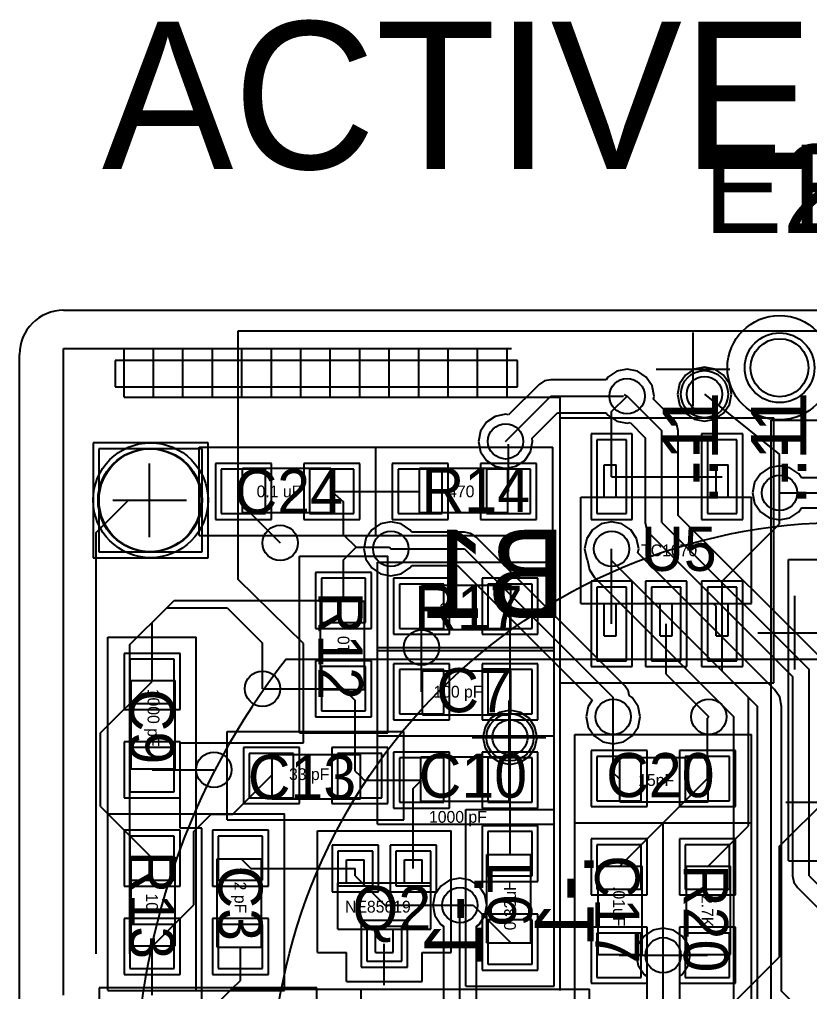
# Model space of a CAD drawing. Extents: x 8.93 to 13.33, y 4.89 to 11.88.
# Drawn here: x 9.251 to 9.787, y 7.611 to 8.271 of the extents above; entities that cross this region are included whole.
import ezdxf

# ---------------------------------------------------------------- set-up
doc = ezdxf.new("R2010")
doc.units = 0
doc.header["$MEASUREMENT"] = 0
for name, color, linetype in [('BOTTOMLAYER', 5, 'CONTINUOUS'), ('BOTTOMOVERLAY', 54, 'CONTINUOUS'), ('BOTTOMPASTE', 16, 'CONTINUOUS'), ('BOTTOMSOLDER', 6, 'CONTINUOUS'), ('MECHANICAL1', 6, 'CONTINUOUS'), ('MECHANICAL6', 56, 'CONTINUOUS'), ('MECHANICAL8', 56, 'CONTINUOUS'), ('MECHANICAL9', 56, 'CONTINUOUS'), ('MULTILAYER', 9, 'CONTINUOUS'), ('TOPLAYER', 1, 'CONTINUOUS'), ('TOPOVERLAY', 2, 'CONTINUOUS'), ('TOPPASTE', 8, 'CONTINUOUS'), ('TOPSOLDER', 216, 'CONTINUOUS')]:
    doc.layers.add(name, color=color, linetype=linetype)

msp = doc.modelspace()

# ---------------------------------------------------------------- linework, layer by layer
at = {"layer": 'BOTTOMLAYER'}
for p, q in [((9.399469, 7.891207), (9.399469, 8.06)), ((9.399469, 8.06), (9.809611, 8.06)), ((9.663491, 8.034), (9.656468, 8.032603)), ((9.670515, 8.032603), (9.663491, 8.034)), ((9.709, 8.034), (9.703046, 8.030022)), ((9.716023, 8.035397), (9.709, 8.034)), ((9.723046, 8.034), (9.716023, 8.035397)), ((9.729, 8.030022), (9.723046, 8.034)), ((9.650514, 8.028625), (9.649337, 8.026863)), ((9.656468, 8.032603), (9.650514, 8.028625)), ((9.676469, 8.028625), (9.670515, 8.032603)), ((9.680447, 8.022671), (9.676469, 8.028625)), ((9.703046, 8.030022), (9.699068, 8.024068)), ((9.732979, 8.024068), (9.729, 8.030022)), ((9.603717, 8.023578), (9.583078, 8.002939)), ((9.607355, 8.026009), (9.603717, 8.023578)), ((9.603717, 8.023578), (9.603717, 8.023578)), ((9.611647, 8.026863), (9.607355, 8.026009)), ((9.611648, 8.026863), (9.611647, 8.026863)), ((9.649337, 8.026863), (9.611648, 8.026863)), ((9.681844, 8.015647), (9.680447, 8.022671)), ((9.699068, 8.024068), (9.697671, 8.017044)), ((9.734376, 8.017044), (9.732979, 8.024068)), ((9.581, 7.985), (9.611647, 8.015647)), ((9.611647, 8.015647), (9.661, 8.015647)), ((9.661575, 8.016697), (9.663491, 8.015647)), ((9.663491, 8.015647), (9.687, 7.992139)), ((9.681431, 8.013569), (9.681844, 8.015647)), ((9.697671, 8.017044), (9.699068, 8.010021)), ((9.732979, 8.010021), (9.734376, 8.017044)), ((9.69493, 8.00007), (9.681431, 8.013569)), ((9.699068, 8.010021), (9.703046, 8.004067)), ((9.729, 8.004067), (9.732979, 8.010021)), ((9.573977, 8.001956), (9.568023, 7.997977)), ((9.581, 8.003353), (9.573977, 8.001956)), ((9.583078, 8.002939), (9.581, 8.003353)), ((9.598939, 7.987078), (9.616293, 8.004432)), ((9.616293, 8.004432), (9.649337, 8.004432)), ((9.649337, 8.004432), (9.650514, 8.00267)), ((9.650514, 8.00267), (9.656468, 7.998692)), ((9.703046, 8.004067), (9.709, 8.000089)), ((9.723046, 8.000089), (9.729, 8.004067)), ((9.568023, 7.997977), (9.564044, 7.992023)), ((9.656468, 7.998692), (9.663491, 7.997295)), ((9.663491, 7.997295), (9.66557, 7.997708)), ((9.66557, 7.997708), (9.675785, 7.987493)), ((9.694931, 8.000069), (9.69493, 8.00007)), ((9.697362, 7.996431), (9.694931, 8.000069)), ((9.698216, 7.992139), (9.697362, 7.996431)), ((9.709, 8.000089), (9.716023, 7.998692)), ((9.716023, 7.998692), (9.723046, 8.000089)), ((9.564044, 7.992023), (9.562647, 7.985)), ((9.675785, 7.987493), (9.675785, 7.930001)), ((9.687, 7.93), (9.687, 7.992139)), ((9.698215, 7.992138), (9.698216, 7.992139)), ((9.698215, 7.934646), (9.698215, 7.992138)), ((9.562647, 7.985), (9.564044, 7.977977)), ((9.597956, 7.977977), (9.599353, 7.985)), ((9.599353, 7.985), (9.598939, 7.987078)), ((9.305, 7.98), (9.305, 7.91)), ((9.375, 7.98), (9.305, 7.98)), ((9.375, 7.91), (9.375, 7.98)), ((9.564044, 7.977977), (9.568023, 7.972023)), ((9.593977, 7.972023), (9.597956, 7.977977)), ((9.568023, 7.972023), (9.573977, 7.968044)), ((9.573977, 7.968044), (9.581, 7.966647)), ((9.581, 7.966647), (9.588023, 7.968044)), ((9.588023, 7.968044), (9.593977, 7.972023)), ((9.767, 7.968353), (9.759977, 7.966956)), ((9.774023, 7.966956), (9.767, 7.968353)), ((9.754023, 7.962977), (9.750044, 7.957023)), ((9.759977, 7.966956), (9.754023, 7.962977)), ((9.779977, 7.962977), (9.774023, 7.966956)), ((9.781836, 7.960196), (9.779977, 7.962977)), ((9.750044, 7.957023), (9.748647, 7.95)), ((9.837, 7.960196), (9.781836, 7.960196)), ((9.748647, 7.95), (9.750044, 7.942977)), ((9.767, 7.95), (9.837, 7.95)), ((9.303, 7.923), (9.325, 7.945)), ((9.325, 7.945), (9.34, 7.945)), ((9.750044, 7.942977), (9.754023, 7.937023)), ((9.79493, 7.837931), (9.698215, 7.934646)), ((9.754023, 7.937023), (9.759977, 7.933044)), ((9.774023, 7.933044), (9.779977, 7.937023)), ((9.779977, 7.937023), (9.781836, 7.939804)), ((9.781836, 7.939804), (9.832777, 7.939804)), ((9.496115, 7.928956), (9.490161, 7.924977)), ((9.503138, 7.930353), (9.496115, 7.928956)), ((9.510162, 7.928956), (9.503138, 7.930353)), ((9.516116, 7.924977), (9.510162, 7.928956)), ((9.645977, 7.928956), (9.640023, 7.924977)), ((9.653, 7.930353), (9.645977, 7.928956)), ((9.660023, 7.928956), (9.653, 7.930353)), ((9.665977, 7.924977), (9.660023, 7.928956)), ((9.675785, 7.930001), (9.675784, 7.93)), ((9.675784, 7.93), (9.676638, 7.925708)), ((9.687, 7.93), (9.787, 7.83)), ((9.759977, 7.933044), (9.767, 7.931647)), ((9.767, 7.931647), (9.774023, 7.933044)), ((9.303, 7.637), (9.303, 7.923)), ((9.490161, 7.924977), (9.486183, 7.919023)), ((9.517293, 7.923216), (9.516116, 7.924977)), ((9.553, 7.923216), (9.517293, 7.923216)), ((9.557292, 7.922362), (9.553, 7.923216)), ((9.553, 7.923216), (9.553, 7.923216)), ((9.560931, 7.919931), (9.557292, 7.922362)), ((9.640023, 7.924977), (9.636044, 7.919023)), ((9.669956, 7.919023), (9.665977, 7.924977)), ((9.676638, 7.925708), (9.679069, 7.922069)), ((9.679069, 7.922069), (9.775785, 7.825354)), ((9.486183, 7.919023), (9.484786, 7.912)), ((9.66193, 7.818931), (9.560931, 7.919931)), ((9.636044, 7.919023), (9.634647, 7.912)), ((9.671353, 7.912), (9.669956, 7.919023)), ((9.305, 7.91), (9.375, 7.91)), ((9.484786, 7.912), (9.486183, 7.904977)), ((9.503138, 7.912), (9.553, 7.912)), ((9.553, 7.912), (9.654, 7.811)), ((9.634647, 7.912), (9.636044, 7.904977)), ((9.653, 7.904), (9.653, 7.912)), ((9.670808, 7.909263), (9.671353, 7.912)), ((9.763535, 7.816535), (9.670808, 7.909263)), ((9.486183, 7.904977), (9.490161, 7.899023)), ((9.636044, 7.904977), (9.636686, 7.904016)), ((9.636686, 7.904016), (9.636686, 7.904)), ((9.636686, 7.904), (9.636686, 7.904)), ((9.636686, 7.904), (9.636686, 7.904)), ((9.636686, 7.904), (9.637928, 7.897757)), ((9.653, 7.904), (9.752, 7.805)), ((9.490161, 7.899023), (9.496115, 7.895044)), ((9.496115, 7.895044), (9.503138, 7.893647)), ((9.503138, 7.893647), (9.510162, 7.895044)), ((9.510162, 7.895044), (9.516116, 7.899023)), ((9.516116, 7.899023), (9.517293, 7.900785)), ((9.517293, 7.900785), (9.548354, 7.900785)), ((9.548354, 7.900785), (9.639877, 7.809262)), ((9.637928, 7.897757), (9.641465, 7.892465)), ((9.443862, 7.847804), (9.399469, 7.891207)), ((9.641465, 7.892465), (9.735686, 7.798243)), ((9.326, 7.847), (9.351, 7.872)), ((9.351, 7.872), (9.392, 7.872)), ((9.392, 7.872), (9.416, 7.848)), ((9.326, 7.637), (9.326, 7.847)), ((9.416, 7.817), (9.416, 7.848)), ((9.443862, 7.780286), (9.443862, 7.847804)), ((9.787, 7.69), (9.787, 7.83)), ((9.775785, 7.825354), (9.775785, 7.690001)), ((9.661931, 7.818931), (9.66193, 7.818931)), ((9.664362, 7.815292), (9.661931, 7.818931)), ((9.767072, 7.811243), (9.763535, 7.816535)), ((9.639877, 7.809262), (9.637044, 7.805023)), ((9.654, 7.798), (9.654, 7.811)), ((9.664951, 7.812331), (9.664362, 7.815292)), ((9.666977, 7.810977), (9.664951, 7.812331)), ((9.670956, 7.805023), (9.666977, 7.810977)), ((9.768313, 7.805), (9.767072, 7.811243)), ((9.637044, 7.805023), (9.635647, 7.798)), ((9.672353, 7.798), (9.670956, 7.805023)), ((9.752, 7.605), (9.752, 7.805)), ((9.768313, 7.611757), (9.768313, 7.805)), ((9.571023, 7.796977), (9.567044, 7.791023)), ((9.576977, 7.800956), (9.571023, 7.796977)), ((9.584, 7.802353), (9.576977, 7.800956)), ((9.591023, 7.800956), (9.584, 7.802353)), ((9.596977, 7.796977), (9.591023, 7.800956)), ((9.600956, 7.791023), (9.596977, 7.796977)), ((9.635647, 7.798), (9.637044, 7.790977)), ((9.670956, 7.790977), (9.672353, 7.798)), ((9.735686, 7.798243), (9.735686, 7.605)), ((9.567044, 7.791023), (9.565647, 7.784)), ((9.602353, 7.784), (9.600956, 7.791023)), ((9.637044, 7.790977), (9.641023, 7.785023)), ((9.666977, 7.785023), (9.670956, 7.790977)), ((9.565647, 7.784), (9.567044, 7.776977)), ((9.600956, 7.776977), (9.602353, 7.784)), ((9.641023, 7.785023), (9.646977, 7.781044)), ((9.661023, 7.781044), (9.666977, 7.785023)), ((9.360008, 7.722415), (9.360008, 7.780286)), ((9.360008, 7.780286), (9.443862, 7.780286)), ((9.567044, 7.776977), (9.571023, 7.771023)), ((9.596977, 7.771023), (9.600956, 7.776977)), ((9.646977, 7.781044), (9.654, 7.779647)), ((9.654, 7.779647), (9.661023, 7.781044)), ((9.571023, 7.771023), (9.576977, 7.767044)), ((9.591023, 7.767044), (9.596977, 7.771023)), ((9.576977, 7.767044), (9.584, 7.765647)), ((9.584, 7.765647), (9.591023, 7.767044)), ((9.374806, 7.722415), (9.360008, 7.722415)), ((9.374806, 7.577735), (9.374806, 7.722415)), ((9.542977, 7.686956), (9.537023, 7.682977)), ((9.55, 7.688353), (9.542977, 7.686956)), ((9.557023, 7.686956), (9.55, 7.688353)), ((9.562977, 7.682977), (9.557023, 7.686956)), ((9.775785, 7.690001), (9.775784, 7.69)), ((9.775784, 7.69), (9.776638, 7.685708)), ((9.776638, 7.685708), (9.779069, 7.682069)), ((9.787, 7.69), (9.913, 7.564)), ((9.537023, 7.682977), (9.533044, 7.677023)), ((9.566956, 7.677023), (9.562977, 7.682977)), ((9.779069, 7.682069), (9.905069, 7.55607)), ((9.533044, 7.677023), (9.531647, 7.67)), ((9.568353, 7.67), (9.566956, 7.677023)), ((9.531647, 7.67), (9.533044, 7.662977)), ((9.55, 7.599), (9.55, 7.67)), ((9.566956, 7.662977), (9.568353, 7.67)), ((9.533044, 7.662977), (9.537023, 7.657023)), ((9.562977, 7.657023), (9.566956, 7.662977)), ((9.537023, 7.657023), (9.538785, 7.655846)), ((9.538785, 7.655846), (9.538785, 7.599)), ((9.561215, 7.655846), (9.562977, 7.657023)), ((9.561215, 7.603646), (9.561215, 7.655846)), ((9.680977, 7.652956), (9.675023, 7.648977)), ((9.688, 7.654353), (9.680977, 7.652956)), ((9.695023, 7.652956), (9.688, 7.654353)), ((9.700977, 7.648977), (9.695023, 7.652956)), ((9.675023, 7.648977), (9.671044, 7.643023)), ((9.704956, 7.643023), (9.700977, 7.648977)), ((9.671044, 7.643023), (9.669647, 7.636)), ((9.706353, 7.636), (9.704956, 7.643023)), ((9.669647, 7.636), (9.671044, 7.628977)), ((9.688, 7.491), (9.688, 7.636)), ((9.704956, 7.628977), (9.706353, 7.636)), ((9.671044, 7.628977), (9.675023, 7.623023)), ((9.700977, 7.623023), (9.704956, 7.628977)), ((9.675023, 7.623023), (9.676785, 7.621846)), ((9.676785, 7.621846), (9.676785, 7.491001)), ((9.699215, 7.621846), (9.700977, 7.623023)), ((9.699215, 7.495646), (9.699215, 7.621846)), ((9.881536, 7.498535), (9.768313, 7.611757))]:
    msp.add_line(p, q, dxfattribs=at)
for centre, radius in [((9.767, 8.035), 0.019685), ((9.663491, 8.015647), 0.012), ((9.716023, 8.017044), 0.012), ((9.581, 7.985), 0.012), ((9.34, 7.945), 0.035), ((9.767, 7.95), 0.012), ((9.428, 7.916), 0.012), ((9.503138, 7.912), 0.012), ((9.653, 7.912), 0.012), ((9.524, 7.845), 0.012), ((9.416, 7.817), 0.012), ((9.654, 7.798), 0.012), ((9.719, 7.798), 0.012), ((9.584, 7.784), 0.012), ((9.383, 7.762), 0.012), ((9.55, 7.67), 0.012), ((9.688, 7.636), 0.012)]:
    msp.add_circle(centre, radius, dxfattribs=at)
at = {"layer": 'BOTTOMOVERLAY'}
msp.add_line((9.432158, 7.837182), (10.191842, 7.837182), dxfattribs=at)
msp.add_arc((9.812, 7.54), 0.482283, 141.960965, 180, dxfattribs=at)
at = {"layer": 'BOTTOMPASTE'}
for p, q in [((9.305, 7.98), (9.305, 7.91)), ((9.375, 7.98), (9.305, 7.98)), ((9.375, 7.91), (9.375, 7.98)), ((9.305, 7.91), (9.375, 7.91))]:
    msp.add_line(p, q, dxfattribs=at)
at = {"layer": 'BOTTOMSOLDER'}
for p, q in [((9.301, 7.984), (9.301, 7.906)), ((9.379, 7.984), (9.301, 7.984)), ((9.379, 7.906), (9.379, 7.984)), ((9.301, 7.906), (9.379, 7.906)), ((9.452811, 7.613882), (9.305047, 7.613882)), ((9.305047, 7.613882), (9.305047, 7.466118)), ((9.452811, 7.466118), (9.452811, 7.613882))]:
    msp.add_line(p, q, dxfattribs=at)
for centre, radius in [((9.767, 8.035), 0.023685), ((9.716023, 8.017044), 0.016), ((9.34, 7.945), 0.039), ((9.584, 7.784), 0.016)]:
    msp.add_circle(centre, radius, dxfattribs=at)
at = {"layer": 'MECHANICAL1'}
for p, q in [((9.648, 7.947), (9.648, 7.969)), ((9.648, 7.969), (9.656, 7.969)), ((9.656, 7.947), (9.656, 7.969)), ((9.724, 7.947), (9.724, 7.969)), ((9.724, 7.969), (9.732, 7.969)), ((9.732, 7.947), (9.732, 7.969)), ((9.402468, 7.966748), (9.462468, 7.966748)), ((9.402468, 7.936748), (9.402468, 7.966748)), ((9.462468, 7.936748), (9.462468, 7.966748)), ((9.522469, 7.966748), (9.582468, 7.966748)), ((9.522469, 7.936748), (9.522469, 7.966748)), ((9.582468, 7.936748), (9.582468, 7.966748)), ((9.632, 7.947), (9.748, 7.947)), ((9.632, 7.875), (9.632, 7.947)), ((9.748, 7.875), (9.748, 7.947)), ((9.402468, 7.936748), (9.462468, 7.936748)), ((9.522469, 7.936748), (9.582468, 7.936748)), ((9.77311, 7.802457), (9.77311, 7.904819)), ((9.77311, 7.904819), (9.914843, 7.904819)), ((9.524532, 7.857252), (9.524532, 7.887252)), ((9.524532, 7.887252), (9.584532, 7.887252)), ((9.584532, 7.857252), (9.584532, 7.887252)), ((9.455252, 7.816469), (9.455252, 7.876468)), ((9.455252, 7.876468), (9.485252, 7.876468)), ((9.485252, 7.816469), (9.485252, 7.876468)), ((9.632, 7.875), (9.748, 7.875)), ((9.648, 7.853), (9.648, 7.875)), ((9.656, 7.853), (9.656, 7.875)), ((9.686, 7.853), (9.686, 7.875)), ((9.694, 7.853), (9.694, 7.875)), ((9.722, 7.875), (9.724, 7.873)), ((9.724, 7.853), (9.724, 7.873)), ((9.732, 7.853), (9.732, 7.875)), ((9.524532, 7.857252), (9.584532, 7.857252)), ((9.648, 7.853), (9.656, 7.853)), ((9.686, 7.853), (9.694, 7.853)), ((9.724, 7.853), (9.732, 7.853)), ((9.524532, 7.799252), (9.524532, 7.829252)), ((9.524532, 7.829252), (9.584532, 7.829252)), ((9.584532, 7.799252), (9.584532, 7.829252)), ((9.326748, 7.822532), (9.356748, 7.822532)), ((9.326748, 7.762531), (9.326748, 7.822532)), ((9.356748, 7.762531), (9.356748, 7.822532)), ((9.455252, 7.816469), (9.485252, 7.816469)), ((9.524532, 7.799252), (9.584532, 7.799252)), ((9.77311, 7.700094), (9.77311, 7.802457)), ((9.422531, 7.772252), (9.482532, 7.772252)), ((9.422531, 7.742252), (9.422531, 7.772252)), ((9.482532, 7.742252), (9.482532, 7.772252)), ((9.523468, 7.770748), (9.583469, 7.770748)), ((9.523468, 7.740748), (9.523468, 7.770748)), ((9.583469, 7.740748), (9.583469, 7.770748)), ((9.658532, 7.770252), (9.718531, 7.770252)), ((9.658532, 7.740252), (9.658532, 7.770252)), ((9.718531, 7.740252), (9.718531, 7.770252)), ((9.326748, 7.762531), (9.356748, 7.762531)), ((9.422531, 7.742252), (9.482532, 7.742252)), ((9.523468, 7.740748), (9.583469, 7.740748)), ((9.658532, 7.740252), (9.718531, 7.740252)), ((9.568252, 7.644469), (9.568252, 7.704468)), ((9.568252, 7.704468), (9.598252, 7.704468)), ((9.598252, 7.644469), (9.598252, 7.704468)), ((9.326748, 7.642531), (9.326748, 7.702532)), ((9.326748, 7.702532), (9.356748, 7.702532)), ((9.356748, 7.642531), (9.356748, 7.702532)), ((9.385252, 7.641469), (9.385252, 7.701468)), ((9.385252, 7.701468), (9.415252, 7.701468)), ((9.415252, 7.641469), (9.415252, 7.701468)), ((9.473095, 7.700906), (9.484905, 7.700906)), ((9.473095, 7.685157), (9.473095, 7.700906)), ((9.484905, 7.685157), (9.484905, 7.700906)), ((9.512465, 7.700906), (9.524276, 7.700906)), ((9.512465, 7.685157), (9.512465, 7.700906)), ((9.524276, 7.685157), (9.524276, 7.700906)), ((9.77311, 7.700094), (9.914843, 7.700094)), ((9.643748, 7.636532), (9.643748, 7.696531)), ((9.643748, 7.696531), (9.673748, 7.696531)), ((9.673748, 7.636532), (9.673748, 7.696531)), ((9.703748, 7.696531), (9.733748, 7.696531)), ((9.703748, 7.636532), (9.703748, 7.696531)), ((9.733748, 7.636532), (9.733748, 7.696531)), ((9.467189, 7.685157), (9.530181, 7.685157)), ((9.467189, 7.653661), (9.467189, 7.685157)), ((9.530181, 7.653661), (9.530181, 7.685157)), ((9.467189, 7.653661), (9.530181, 7.653661)), ((9.49278, 7.637913), (9.49278, 7.653661)), ((9.504591, 7.637913), (9.504591, 7.653661)), ((9.568252, 7.644469), (9.598252, 7.644469)), ((9.326748, 7.642531), (9.356748, 7.642531)), ((9.385252, 7.641469), (9.415252, 7.641469)), ((9.49278, 7.637913), (9.504591, 7.637913)), ((9.643748, 7.636532), (9.673748, 7.636532)), ((9.703748, 7.636532), (9.733748, 7.636532))]:
    msp.add_line(p, q, dxfattribs=at)
for centre, radius in [((9.767, 8.035), 0.019685), ((9.812, 7.54003), 0.39)]:
    msp.add_circle(centre, radius, dxfattribs=at)
at = {"layer": 'MECHANICAL6'}
for p, q in [((9.708323, 8.008999), (9.708323, 8.059)), ((9.683323, 8.034), (9.733323, 8.034)), ((9.339323, 7.92), (9.339323, 7.97)), ((9.314323, 7.944999), (9.364323, 7.944999)), ((9.777323, 7.829999), (9.777323, 7.88)), ((9.752323, 7.854999), (9.802323, 7.854999)), ((9.583323, 7.758999), (9.583323, 7.808999)), ((9.558323, 7.784), (9.608323, 7.784)), ((9.771323, 7.739999), (9.821323, 7.739999))]:
    msp.add_line(p, q, dxfattribs=at)
for centre in [(9.339323, 7.944999), (9.34, 7.945)]:
    msp.add_circle(centre, 0.035, dxfattribs=at)
at = {"layer": 'MULTILAYER'}
for p, q in [((9.281, 8.074001), (10.299, 8.074001)), ((9.251, 7.115), (9.251, 8.044))]:
    msp.add_line(p, q, dxfattribs=at)
for centre, radius in [((9.767, 8.035), 0.019685), ((9.663491, 8.015647), 0.012), ((9.716023, 8.017044), 0.012), ((9.581, 7.985), 0.012), ((9.34, 7.945), 0.035), ((9.767, 7.95), 0.012), ((9.428, 7.916), 0.012), ((9.503138, 7.912), 0.012), ((9.653, 7.912), 0.012), ((9.524, 7.845), 0.012), ((9.416, 7.817), 0.012), ((9.654, 7.798), 0.012), ((9.719, 7.798), 0.012), ((9.584, 7.784), 0.012), ((9.383, 7.762), 0.012), ((9.55, 7.67), 0.012), ((9.688, 7.636), 0.012)]:
    msp.add_circle(centre, radius, dxfattribs=at)
msp.add_arc((9.281, 8.044), 0.03, 90, 180, dxfattribs=at)
at = {"layer": 'TOPLAYER'}
for p, q in [((9.281, 7.609), (9.281, 8.048)), ((9.281, 8.048), (9.322, 8.048)), ((9.322, 8.015), (9.322, 8.048)), ((9.322, 8.048), (9.342, 8.048)), ((9.342, 8.015), (9.342, 8.048)), ((9.342, 8.048), (9.362, 8.048)), ((9.362, 8.048), (9.382, 8.048)), ((9.362, 8.015), (9.362, 8.048)), ((9.382, 8.048), (9.402, 8.048)), ((9.382, 8.015), (9.382, 8.048)), ((9.402, 8.048), (9.422, 8.048)), ((9.402, 8.015), (9.402, 8.048)), ((9.422, 8.048), (9.442, 8.048)), ((9.422, 8.015), (9.422, 8.048)), ((9.442, 8.048), (9.462, 8.048)), ((9.442, 8.015), (9.442, 8.048)), ((9.462, 8.048), (9.482, 8.048)), ((9.462, 8.015), (9.462, 8.048)), ((9.482, 8.048), (9.502, 8.048)), ((9.482, 8.015), (9.482, 8.048)), ((9.502, 8.048), (9.522, 8.048)), ((9.502, 8.015), (9.502, 8.048)), ((9.522, 8.048), (9.542, 8.048)), ((9.522, 8.015), (9.522, 8.048)), ((9.542, 8.048), (9.562, 8.048)), ((9.542, 8.015), (9.542, 8.048)), ((9.562, 8.048), (9.582, 8.048)), ((9.562, 8.015), (9.562, 8.048)), ((9.582, 8.048), (9.585, 8.048)), ((9.582, 8.015), (9.582, 8.048)), ((9.322, 8.015), (9.342, 8.015)), ((9.342, 8.015), (9.362, 8.015)), ((9.362, 8.015), (9.382, 8.015)), ((9.382, 8.015), (9.402, 8.015)), ((9.402, 8.015), (9.422, 8.015)), ((9.422, 8.015), (9.442, 8.015)), ((9.442, 8.015), (9.462, 8.015)), ((9.462, 8.015), (9.482, 8.015)), ((9.482, 8.015), (9.502, 8.015)), ((9.502, 8.015), (9.522, 8.015)), ((9.522, 8.015), (9.542, 8.015)), ((9.542, 8.015), (9.562, 8.015)), ((9.562, 8.015), (9.582, 8.015)), ((9.582, 8.015), (9.618, 8.015)), ((9.618, 7.612), (9.618, 8.015)), ((9.653, 8.005156), (9.663491, 8.015647)), ((9.716023, 8.017044), (9.767, 7.976)), ((9.653, 7.961), (9.653, 8.005156)), ((9.583, 7.951), (9.583, 7.983)), ((9.663, 7.986), (9.643, 7.986)), ((9.643, 7.986), (9.643, 7.936)), ((9.663, 7.936), (9.663, 7.986)), ((9.738, 7.986), (9.718, 7.986)), ((9.718, 7.986), (9.718, 7.936)), ((9.738, 7.936), (9.738, 7.986)), ((9.767, 7.95), (9.767, 7.976)), ((9.388, 7.966), (9.388, 7.936)), ((9.418, 7.966), (9.388, 7.966)), ((9.418, 7.936), (9.418, 7.966)), ((9.448, 7.966), (9.448, 7.936)), ((9.478, 7.966), (9.448, 7.966)), ((9.478, 7.936), (9.478, 7.966)), ((9.508, 7.966), (9.508, 7.936)), ((9.538, 7.966), (9.508, 7.966)), ((9.538, 7.936), (9.538, 7.966)), ((9.568, 7.966), (9.568, 7.936)), ((9.598, 7.966), (9.568, 7.966)), ((9.598, 7.936), (9.598, 7.966)), ((9.653, 7.961), (9.728, 7.961)), ((9.401, 7.951), (9.401, 7.954)), ((9.401, 7.943), (9.401, 7.951)), ((9.463, 7.951), (9.523, 7.951)), ((9.463, 7.951), (9.471, 7.944)), ((9.767, 7.928979), (9.767, 7.95)), ((9.401, 7.943), (9.428, 7.916)), ((9.471, 7.921545), (9.471, 7.944)), ((9.388, 7.936), (9.418, 7.936)), ((9.448, 7.936), (9.478, 7.936)), ((9.508, 7.936), (9.538, 7.936)), ((9.568, 7.936), (9.598, 7.936)), ((9.643, 7.936), (9.663, 7.936)), ((9.718, 7.936), (9.738, 7.936)), ((9.728, 7.889979), (9.767, 7.928979)), ((9.471, 7.921545), (9.479516, 7.913029)), ((9.471, 7.904513), (9.479516, 7.913029)), ((9.479516, 7.913029), (9.502109, 7.913029)), ((9.502109, 7.913029), (9.503138, 7.912)), ((9.653, 7.861), (9.653, 7.912)), ((9.471, 7.877), (9.471, 7.904513)), ((9.486, 7.892), (9.456, 7.892)), ((9.456, 7.892), (9.456, 7.862)), ((9.486, 7.862), (9.486, 7.892)), ((9.728, 7.829), (9.728, 7.889979)), ((9.539, 7.888), (9.509, 7.888)), ((9.509, 7.888), (9.509, 7.858)), ((9.539, 7.858), (9.539, 7.888)), ((9.599, 7.888), (9.569, 7.888)), ((9.569, 7.888), (9.569, 7.858)), ((9.599, 7.858), (9.599, 7.888)), ((9.663, 7.886), (9.643, 7.886)), ((9.643, 7.886), (9.643, 7.836)), ((9.663, 7.836), (9.663, 7.886)), ((9.7, 7.886), (9.68, 7.886)), ((9.68, 7.886), (9.68, 7.836)), ((9.7, 7.836), (9.7, 7.886)), ((9.738, 7.886), (9.718, 7.886)), ((9.718, 7.886), (9.718, 7.836)), ((9.738, 7.836), (9.738, 7.886)), ((9.341, 7.862), (9.356, 7.877)), ((9.356, 7.877), (9.471, 7.877)), ((9.524, 7.845), (9.524, 7.873)), ((9.584, 7.815), (9.584, 7.873)), ((9.341, 7.822), (9.341, 7.862)), ((9.456, 7.862), (9.486, 7.862)), ((9.509, 7.858), (9.539, 7.858)), ((9.569, 7.858), (9.599, 7.858)), ((9.69, 7.827), (9.69, 7.861)), ((9.524, 7.815), (9.524, 7.845)), ((9.356, 7.837), (9.326, 7.837)), ((9.326, 7.837), (9.326, 7.807)), ((9.356, 7.807), (9.356, 7.837)), ((9.643, 7.836), (9.663, 7.836)), ((9.68, 7.836), (9.7, 7.836)), ((9.718, 7.836), (9.738, 7.836)), ((9.486, 7.832), (9.456, 7.832)), ((9.456, 7.832), (9.456, 7.802)), ((9.486, 7.802), (9.486, 7.832)), ((9.539, 7.83), (9.509, 7.83)), ((9.509, 7.83), (9.509, 7.8)), ((9.539, 7.8), (9.539, 7.83)), ((9.599, 7.83), (9.569, 7.83)), ((9.569, 7.83), (9.569, 7.8)), ((9.599, 7.8), (9.599, 7.83)), ((9.728, 7.829), (9.746, 7.811)), ((9.69, 7.827), (9.719, 7.798)), ((9.306, 7.787), (9.341, 7.822)), ((9.416, 7.817), (9.471, 7.817)), ((9.471, 7.817), (9.479, 7.809)), ((9.584, 7.784), (9.584, 7.815)), ((9.746, 7.724), (9.746, 7.811)), ((9.326, 7.807), (9.356, 7.807)), ((9.479, 7.761), (9.479, 7.809)), ((9.456, 7.802), (9.486, 7.802)), ((9.509, 7.8), (9.539, 7.8)), ((9.569, 7.8), (9.599, 7.8)), ((9.654, 7.76), (9.654, 7.798)), ((9.718, 7.797), (9.719, 7.798)), ((9.718, 7.756), (9.718, 7.797)), ((9.306, 7.737), (9.306, 7.787)), ((9.584, 7.755), (9.584, 7.784)), ((9.356, 7.777), (9.326, 7.777)), ((9.326, 7.777), (9.326, 7.747)), ((9.356, 7.747), (9.356, 7.777)), ((9.437, 7.773), (9.407, 7.773)), ((9.407, 7.773), (9.407, 7.743)), ((9.437, 7.743), (9.437, 7.773)), ((9.497, 7.773), (9.467, 7.773)), ((9.467, 7.773), (9.467, 7.743)), ((9.497, 7.743), (9.497, 7.773)), ((9.509, 7.77), (9.509, 7.74)), ((9.539, 7.77), (9.509, 7.77)), ((9.539, 7.74), (9.539, 7.77)), ((9.569, 7.77), (9.569, 7.74)), ((9.599, 7.77), (9.569, 7.77)), ((9.599, 7.74), (9.599, 7.77)), ((9.673, 7.771), (9.643, 7.771)), ((9.643, 7.771), (9.643, 7.741)), ((9.673, 7.741), (9.673, 7.771)), ((9.733, 7.771), (9.703, 7.771)), ((9.703, 7.771), (9.703, 7.741)), ((9.733, 7.741), (9.733, 7.771)), ((9.341, 7.762), (9.383, 7.762)), ((9.395927, 7.731927), (9.422, 7.758)), ((9.422, 7.757), (9.422, 7.758)), ((9.479, 7.761), (9.482, 7.758)), ((9.482, 7.758), (9.485, 7.755)), ((9.654, 7.76), (9.658, 7.756)), ((9.485, 7.755), (9.524, 7.755)), ((9.51837, 7.74937), (9.524, 7.755)), ((9.584, 7.705), (9.584, 7.755)), ((9.658, 7.696), (9.718, 7.756)), ((9.326, 7.747), (9.356, 7.747)), ((9.51837, 7.695), (9.51837, 7.74937)), ((9.306, 7.737), (9.341, 7.702)), ((9.407, 7.743), (9.437, 7.743)), ((9.467, 7.743), (9.497, 7.743)), ((9.509, 7.74), (9.539, 7.74)), ((9.569, 7.74), (9.599, 7.74)), ((9.643, 7.741), (9.673, 7.741)), ((9.703, 7.741), (9.733, 7.741)), ((9.767, 7.71), (9.799685, 7.742685)), ((9.36928, 7.720116), (9.381091, 7.731927)), ((9.381091, 7.731927), (9.395927, 7.731927)), ((9.718, 7.696), (9.746, 7.724)), ((9.356, 7.717), (9.326, 7.717)), ((9.326, 7.717), (9.326, 7.687)), ((9.356, 7.687), (9.356, 7.717)), ((9.36928, 7.67028), (9.36928, 7.720116)), ((9.416, 7.717), (9.386, 7.717)), ((9.386, 7.717), (9.386, 7.687)), ((9.416, 7.687), (9.416, 7.717)), ((9.599, 7.72), (9.569, 7.72)), ((9.569, 7.72), (9.569, 7.69)), ((9.599, 7.69), (9.599, 7.72)), ((9.673, 7.711), (9.643, 7.711)), ((9.643, 7.711), (9.643, 7.681)), ((9.673, 7.681), (9.673, 7.711)), ((9.733, 7.711), (9.703, 7.711)), ((9.703, 7.711), (9.703, 7.681)), ((9.733, 7.681), (9.733, 7.711)), ((9.490811, 7.706811), (9.467189, 7.706811)), ((9.467189, 7.706811), (9.467189, 7.683189)), ((9.490811, 7.683189), (9.490811, 7.706811)), ((9.530181, 7.706811), (9.506559, 7.706811)), ((9.506559, 7.706811), (9.506559, 7.683189)), ((9.530181, 7.683189), (9.530181, 7.706811)), ((9.767, 7.635), (9.767, 7.71)), ((9.401, 7.702), (9.408, 7.695)), ((9.408, 7.695), (9.479, 7.695)), ((9.479, 7.69), (9.479, 7.695)), ((9.326, 7.687), (9.356, 7.687)), ((9.386, 7.687), (9.416, 7.687)), ((9.479, 7.69), (9.499, 7.67)), ((9.569, 7.69), (9.599, 7.69)), ((9.467189, 7.683189), (9.490811, 7.683189)), ((9.506559, 7.683189), (9.530181, 7.683189)), ((9.643, 7.681), (9.673, 7.681)), ((9.703, 7.681), (9.733, 7.681)), ((9.341, 7.642), (9.36928, 7.67028)), ((9.499, 7.67), (9.55, 7.67)), ((9.55, 7.67), (9.559, 7.67)), ((9.559, 7.67), (9.584, 7.645)), ((9.599, 7.66), (9.569, 7.66)), ((9.569, 7.66), (9.569, 7.63)), ((9.599, 7.63), (9.599, 7.66)), ((9.356, 7.657), (9.326, 7.657)), ((9.326, 7.657), (9.326, 7.627)), ((9.356, 7.627), (9.356, 7.657)), ((9.416, 7.657), (9.386, 7.657)), ((9.386, 7.657), (9.386, 7.627)), ((9.416, 7.627), (9.416, 7.657)), ((9.510496, 7.65563), (9.486874, 7.65563)), ((9.486874, 7.65563), (9.486874, 7.632008)), ((9.510496, 7.632008), (9.510496, 7.65563)), ((9.673, 7.651), (9.643, 7.651)), ((9.643, 7.651), (9.643, 7.621)), ((9.673, 7.621), (9.673, 7.651)), ((9.733, 7.651), (9.703, 7.651)), ((9.703, 7.651), (9.703, 7.621)), ((9.733, 7.621), (9.733, 7.651)), ((9.341, 7.609), (9.341, 7.642)), ((9.401, 7.619), (9.401, 7.642)), ((9.498685, 7.615685), (9.498685, 7.643819)), ((9.486874, 7.632008), (9.510496, 7.632008)), ((9.658, 7.636), (9.718, 7.636)), ((9.738, 7.606), (9.767, 7.635)), ((9.326, 7.627), (9.356, 7.627)), ((9.386, 7.627), (9.416, 7.627)), ((9.569, 7.63), (9.599, 7.63)), ((9.395, 7.613), (9.401, 7.619)), ((9.643, 7.621), (9.673, 7.621)), ((9.703, 7.621), (9.733, 7.621)), ((9.366, 7.584), (9.395, 7.613)), ((9.395, 7.613), (9.614, 7.613))]:
    msp.add_line(p, q, dxfattribs=at)
for centre, radius in [((9.767, 8.035), 0.019685), ((9.663491, 8.015647), 0.012), ((9.716023, 8.017044), 0.012), ((9.581, 7.985), 0.012), ((9.34, 7.945), 0.035), ((9.767, 7.95), 0.012), ((9.428, 7.916), 0.012), ((9.503138, 7.912), 0.012), ((9.653, 7.912), 0.012), ((9.524, 7.845), 0.012), ((9.416, 7.817), 0.012), ((9.654, 7.798), 0.012), ((9.719, 7.798), 0.012), ((9.584, 7.784), 0.012), ((9.383, 7.762), 0.012), ((9.55, 7.67), 0.012), ((9.688, 7.636), 0.012)]:
    msp.add_circle(centre, radius, dxfattribs=at)
at = {"layer": 'TOPOVERLAY'}
for p, q in [((9.618, 8.001), (9.763, 8.001)), ((9.618, 7.821), (9.618, 8.001)), ((9.763, 7.821), (9.763, 8.001)), ((9.761299, 7.999307), (10.039642, 7.999307)), ((9.761299, 7.684347), (9.761299, 7.999307)), ((9.373, 7.981), (9.493, 7.981)), ((9.373, 7.951), (9.373, 7.981)), ((9.493, 7.981), (9.613, 7.981)), ((9.493, 7.951), (9.493, 7.981)), ((9.493, 7.921), (9.493, 7.981)), ((9.613, 7.921), (9.613, 7.981)), ((9.373, 7.921), (9.373, 7.951)), ((9.493, 7.921), (9.493, 7.951)), ((9.373, 7.921), (9.493, 7.921)), ((9.493, 7.921), (9.613, 7.921)), ((9.441, 7.907), (9.501, 7.907)), ((9.441, 7.787), (9.441, 7.907)), ((9.494, 7.903), (9.614, 7.903)), ((9.494, 7.843), (9.494, 7.903)), ((9.501, 7.787), (9.501, 7.907)), ((9.614, 7.873), (9.614, 7.903)), ((9.614, 7.843), (9.614, 7.873)), ((9.311, 7.732), (9.311, 7.852)), ((9.311, 7.852), (9.341, 7.852)), ((9.341, 7.852), (9.371, 7.852)), ((9.371, 7.732), (9.371, 7.852)), ((9.494, 7.845), (9.614, 7.845)), ((9.494, 7.785), (9.494, 7.845)), ((9.494, 7.843), (9.614, 7.843)), ((9.614, 7.815), (9.614, 7.845)), ((9.618, 7.821), (9.728, 7.821)), ((9.728, 7.821), (9.763, 7.821)), ((9.614, 7.785), (9.614, 7.815)), ((9.392, 7.728), (9.392, 7.788)), ((9.392, 7.788), (9.512, 7.788)), ((9.441, 7.787), (9.471, 7.787)), ((9.471, 7.787), (9.501, 7.787)), ((9.494, 7.785), (9.614, 7.785)), ((9.494, 7.755), (9.494, 7.785)), ((9.494, 7.785), (9.614, 7.785)), ((9.512, 7.758), (9.512, 7.788)), ((9.614, 7.725), (9.614, 7.785)), ((9.628, 7.726), (9.628, 7.786)), ((9.628, 7.786), (9.748, 7.786)), ((9.748, 7.756), (9.748, 7.786)), ((9.512, 7.728), (9.512, 7.758)), ((9.494, 7.725), (9.494, 7.755)), ((9.748, 7.726), (9.748, 7.756)), ((9.311, 7.732), (9.371, 7.732)), ((9.311, 7.732), (9.341, 7.732)), ((9.311, 7.612), (9.311, 7.732)), ((9.341, 7.732), (9.371, 7.732)), ((9.371, 7.732), (9.431, 7.732)), ((9.371, 7.612), (9.371, 7.732)), ((9.371, 7.612), (9.371, 7.732)), ((9.431, 7.612), (9.431, 7.732)), ((9.554, 7.735), (9.614, 7.735)), ((9.554, 7.615), (9.554, 7.735)), ((9.614, 7.615), (9.614, 7.735)), ((9.392, 7.728), (9.512, 7.728)), ((9.494, 7.725), (9.614, 7.725)), ((9.628, 7.726), (9.658, 7.726)), ((9.628, 7.606), (9.628, 7.726)), ((9.628, 7.726), (9.748, 7.726)), ((9.658, 7.726), (9.688, 7.726)), ((9.688, 7.606), (9.688, 7.726)), ((9.688, 7.726), (9.718, 7.726)), ((9.688, 7.606), (9.688, 7.726)), ((9.718, 7.726), (9.748, 7.726)), ((9.748, 7.606), (9.748, 7.726)), ((9.453409, 7.637913), (9.453409, 7.720591)), ((9.453409, 7.720591), (9.541992, 7.720591)), ((9.541992, 7.720591), (9.543961, 7.720591)), ((9.543961, 7.637913), (9.543961, 7.720591)), ((9.761299, 7.605606), (9.761299, 7.684347)), ((9.453409, 7.637913), (9.473094, 7.637913)), ((9.473094, 7.618228), (9.473094, 7.637913)), ((9.524276, 7.618228), (9.524276, 7.637913)), ((9.524276, 7.637913), (9.543961, 7.637913)), ((9.473094, 7.618228), (9.524276, 7.618228)), ((9.311, 7.612), (9.371, 7.612)), ((9.371, 7.612), (9.401, 7.612)), ((9.401, 7.612), (9.431, 7.612)), ((9.483, 7.488), (9.483, 7.613)), ((9.483, 7.613), (9.638, 7.613)), ((9.554, 7.615), (9.584, 7.615)), ((9.584, 7.615), (9.614, 7.615)), ((9.638, 7.488), (9.638, 7.613))]:
    msp.add_line(p, q, dxfattribs=at)
msp.add_circle((9.767, 8.035), 0.035433, dxfattribs=at)
at = {"layer": 'TOPPASTE'}
for p, q in [((9.663, 7.986), (9.643, 7.986)), ((9.643, 7.986), (9.643, 7.936)), ((9.663, 7.936), (9.663, 7.986)), ((9.738, 7.986), (9.718, 7.986)), ((9.718, 7.986), (9.718, 7.936)), ((9.738, 7.936), (9.738, 7.986)), ((9.388, 7.966), (9.388, 7.936)), ((9.418, 7.966), (9.388, 7.966)), ((9.418, 7.936), (9.418, 7.966)), ((9.448, 7.966), (9.448, 7.936)), ((9.478, 7.966), (9.448, 7.966)), ((9.478, 7.936), (9.478, 7.966)), ((9.508, 7.966), (9.508, 7.936)), ((9.538, 7.966), (9.508, 7.966)), ((9.538, 7.936), (9.538, 7.966)), ((9.568, 7.966), (9.568, 7.936)), ((9.598, 7.966), (9.568, 7.966)), ((9.598, 7.936), (9.598, 7.966)), ((9.388, 7.936), (9.418, 7.936)), ((9.448, 7.936), (9.478, 7.936)), ((9.508, 7.936), (9.538, 7.936)), ((9.568, 7.936), (9.598, 7.936)), ((9.643, 7.936), (9.663, 7.936)), ((9.718, 7.936), (9.738, 7.936)), ((9.486, 7.892), (9.456, 7.892)), ((9.456, 7.892), (9.456, 7.862)), ((9.486, 7.862), (9.486, 7.892)), ((9.539, 7.888), (9.509, 7.888)), ((9.509, 7.888), (9.509, 7.858)), ((9.539, 7.858), (9.539, 7.888)), ((9.599, 7.888), (9.569, 7.888)), ((9.569, 7.888), (9.569, 7.858)), ((9.599, 7.858), (9.599, 7.888)), ((9.663, 7.886), (9.643, 7.886)), ((9.643, 7.886), (9.643, 7.836)), ((9.663, 7.836), (9.663, 7.886)), ((9.7, 7.886), (9.68, 7.886)), ((9.68, 7.886), (9.68, 7.836)), ((9.7, 7.836), (9.7, 7.886)), ((9.738, 7.886), (9.718, 7.886)), ((9.718, 7.886), (9.718, 7.836)), ((9.738, 7.836), (9.738, 7.886)), ((9.456, 7.862), (9.486, 7.862)), ((9.509, 7.858), (9.539, 7.858)), ((9.569, 7.858), (9.599, 7.858)), ((9.356, 7.837), (9.326, 7.837)), ((9.326, 7.837), (9.326, 7.807)), ((9.356, 7.807), (9.356, 7.837)), ((9.643, 7.836), (9.663, 7.836)), ((9.68, 7.836), (9.7, 7.836)), ((9.718, 7.836), (9.738, 7.836)), ((9.486, 7.832), (9.456, 7.832)), ((9.456, 7.832), (9.456, 7.802)), ((9.486, 7.802), (9.486, 7.832)), ((9.539, 7.83), (9.509, 7.83)), ((9.509, 7.83), (9.509, 7.8)), ((9.539, 7.8), (9.539, 7.83)), ((9.599, 7.83), (9.569, 7.83)), ((9.569, 7.83), (9.569, 7.8)), ((9.599, 7.8), (9.599, 7.83)), ((9.326, 7.807), (9.356, 7.807)), ((9.456, 7.802), (9.486, 7.802)), ((9.509, 7.8), (9.539, 7.8)), ((9.569, 7.8), (9.599, 7.8)), ((9.356, 7.777), (9.326, 7.777)), ((9.326, 7.777), (9.326, 7.747)), ((9.356, 7.747), (9.356, 7.777)), ((9.437, 7.773), (9.407, 7.773)), ((9.407, 7.773), (9.407, 7.743)), ((9.437, 7.743), (9.437, 7.773)), ((9.497, 7.773), (9.467, 7.773)), ((9.467, 7.773), (9.467, 7.743)), ((9.497, 7.743), (9.497, 7.773)), ((9.509, 7.77), (9.509, 7.74)), ((9.539, 7.77), (9.509, 7.77)), ((9.539, 7.74), (9.539, 7.77)), ((9.569, 7.77), (9.569, 7.74)), ((9.599, 7.77), (9.569, 7.77)), ((9.599, 7.74), (9.599, 7.77)), ((9.673, 7.771), (9.643, 7.771)), ((9.643, 7.771), (9.643, 7.741)), ((9.673, 7.741), (9.673, 7.771)), ((9.733, 7.771), (9.703, 7.771)), ((9.703, 7.771), (9.703, 7.741)), ((9.733, 7.741), (9.733, 7.771)), ((9.326, 7.747), (9.356, 7.747)), ((9.407, 7.743), (9.437, 7.743)), ((9.467, 7.743), (9.497, 7.743)), ((9.509, 7.74), (9.539, 7.74)), ((9.569, 7.74), (9.599, 7.74)), ((9.643, 7.741), (9.673, 7.741)), ((9.703, 7.741), (9.733, 7.741)), ((9.356, 7.717), (9.326, 7.717)), ((9.326, 7.717), (9.326, 7.687)), ((9.356, 7.687), (9.356, 7.717)), ((9.416, 7.717), (9.386, 7.717)), ((9.386, 7.717), (9.386, 7.687)), ((9.416, 7.687), (9.416, 7.717)), ((9.599, 7.72), (9.569, 7.72)), ((9.569, 7.72), (9.569, 7.69)), ((9.599, 7.69), (9.599, 7.72)), ((9.673, 7.711), (9.643, 7.711)), ((9.643, 7.711), (9.643, 7.681)), ((9.673, 7.681), (9.673, 7.711)), ((9.733, 7.711), (9.703, 7.711)), ((9.703, 7.711), (9.703, 7.681)), ((9.733, 7.681), (9.733, 7.711)), ((9.490811, 7.706811), (9.467189, 7.706811)), ((9.467189, 7.706811), (9.467189, 7.683189)), ((9.490811, 7.683189), (9.490811, 7.706811)), ((9.530181, 7.706811), (9.506559, 7.706811)), ((9.506559, 7.706811), (9.506559, 7.683189)), ((9.530181, 7.683189), (9.530181, 7.706811)), ((9.326, 7.687), (9.356, 7.687)), ((9.386, 7.687), (9.416, 7.687)), ((9.569, 7.69), (9.599, 7.69)), ((9.467189, 7.683189), (9.490811, 7.683189)), ((9.506559, 7.683189), (9.530181, 7.683189)), ((9.643, 7.681), (9.673, 7.681)), ((9.703, 7.681), (9.733, 7.681)), ((9.599, 7.66), (9.569, 7.66)), ((9.569, 7.66), (9.569, 7.63)), ((9.599, 7.63), (9.599, 7.66)), ((9.356, 7.657), (9.326, 7.657)), ((9.326, 7.657), (9.326, 7.627)), ((9.356, 7.627), (9.356, 7.657)), ((9.416, 7.657), (9.386, 7.657)), ((9.386, 7.657), (9.386, 7.627)), ((9.416, 7.627), (9.416, 7.657)), ((9.510496, 7.65563), (9.486874, 7.65563)), ((9.486874, 7.65563), (9.486874, 7.632008)), ((9.510496, 7.632008), (9.510496, 7.65563)), ((9.673, 7.651), (9.643, 7.651)), ((9.643, 7.651), (9.643, 7.621)), ((9.673, 7.621), (9.673, 7.651)), ((9.733, 7.651), (9.703, 7.651)), ((9.703, 7.651), (9.703, 7.621)), ((9.733, 7.621), (9.733, 7.651)), ((9.486874, 7.632008), (9.510496, 7.632008)), ((9.326, 7.627), (9.356, 7.627)), ((9.386, 7.627), (9.416, 7.627)), ((9.569, 7.63), (9.599, 7.63)), ((9.643, 7.621), (9.673, 7.621)), ((9.703, 7.621), (9.733, 7.621))]:
    msp.add_line(p, q, dxfattribs=at)
at = {"layer": 'TOPSOLDER'}
for p, q in [((9.316, 8.04), (9.316, 8.022)), ((9.589, 8.04), (9.316, 8.04)), ((9.589, 8.022), (9.589, 8.04)), ((9.316, 8.022), (9.589, 8.022)), ((9.667, 7.99), (9.639, 7.99)), ((9.639, 7.99), (9.639, 7.932)), ((9.667, 7.932), (9.667, 7.99)), ((9.742, 7.99), (9.714, 7.99)), ((9.714, 7.99), (9.714, 7.932)), ((9.742, 7.932), (9.742, 7.99)), ((9.384, 7.97), (9.384, 7.932)), ((9.422, 7.97), (9.384, 7.97)), ((9.422, 7.932), (9.422, 7.97)), ((9.444, 7.97), (9.444, 7.932)), ((9.482, 7.97), (9.444, 7.97)), ((9.482, 7.932), (9.482, 7.97)), ((9.504, 7.97), (9.504, 7.932)), ((9.542, 7.97), (9.504, 7.97)), ((9.542, 7.932), (9.542, 7.97)), ((9.564, 7.97), (9.564, 7.932)), ((9.602, 7.97), (9.564, 7.97)), ((9.602, 7.932), (9.602, 7.97)), ((9.384, 7.932), (9.422, 7.932)), ((9.444, 7.932), (9.482, 7.932)), ((9.504, 7.932), (9.542, 7.932)), ((9.564, 7.932), (9.602, 7.932)), ((9.639, 7.932), (9.667, 7.932)), ((9.714, 7.932), (9.742, 7.932)), ((9.49, 7.896), (9.452, 7.896)), ((9.452, 7.896), (9.452, 7.858)), ((9.49, 7.858), (9.49, 7.896)), ((9.543, 7.892), (9.505, 7.892)), ((9.505, 7.892), (9.505, 7.854)), ((9.543, 7.854), (9.543, 7.892)), ((9.603, 7.892), (9.565, 7.892)), ((9.565, 7.892), (9.565, 7.854)), ((9.603, 7.854), (9.603, 7.892)), ((9.667, 7.89), (9.639, 7.89)), ((9.639, 7.89), (9.639, 7.832)), ((9.667, 7.832), (9.667, 7.89)), ((9.704, 7.89), (9.676, 7.89)), ((9.676, 7.89), (9.676, 7.832)), ((9.704, 7.832), (9.704, 7.89)), ((9.742, 7.89), (9.714, 7.89)), ((9.714, 7.89), (9.714, 7.832)), ((9.742, 7.832), (9.742, 7.89)), ((9.452, 7.858), (9.49, 7.858)), ((9.505, 7.854), (9.543, 7.854)), ((9.565, 7.854), (9.603, 7.854)), ((9.36, 7.841), (9.322, 7.841)), ((9.322, 7.841), (9.322, 7.803)), ((9.36, 7.803), (9.36, 7.841)), ((9.49, 7.836), (9.452, 7.836)), ((9.452, 7.836), (9.452, 7.798)), ((9.49, 7.798), (9.49, 7.836)), ((9.543, 7.834), (9.505, 7.834)), ((9.505, 7.834), (9.505, 7.796)), ((9.543, 7.796), (9.543, 7.834)), ((9.603, 7.834), (9.565, 7.834)), ((9.565, 7.834), (9.565, 7.796)), ((9.603, 7.796), (9.603, 7.834)), ((9.639, 7.832), (9.667, 7.832)), ((9.676, 7.832), (9.704, 7.832)), ((9.714, 7.832), (9.742, 7.832)), ((9.322, 7.803), (9.36, 7.803)), ((9.452, 7.798), (9.49, 7.798)), ((9.505, 7.796), (9.543, 7.796)), ((9.565, 7.796), (9.603, 7.796)), ((9.36, 7.781), (9.322, 7.781)), ((9.322, 7.781), (9.322, 7.743)), ((9.36, 7.743), (9.36, 7.781)), ((9.441, 7.777), (9.403, 7.777)), ((9.403, 7.777), (9.403, 7.739)), ((9.441, 7.739), (9.441, 7.777)), ((9.501, 7.777), (9.463, 7.777)), ((9.463, 7.777), (9.463, 7.739)), ((9.501, 7.739), (9.501, 7.777)), ((9.505, 7.774), (9.505, 7.736)), ((9.543, 7.774), (9.505, 7.774)), ((9.543, 7.736), (9.543, 7.774)), ((9.565, 7.774), (9.565, 7.736)), ((9.603, 7.774), (9.565, 7.774)), ((9.603, 7.736), (9.603, 7.774)), ((9.677, 7.775), (9.639, 7.775)), ((9.639, 7.775), (9.639, 7.737)), ((9.677, 7.737), (9.677, 7.775)), ((9.737, 7.775), (9.699, 7.775)), ((9.699, 7.775), (9.699, 7.737)), ((9.737, 7.737), (9.737, 7.775)), ((9.322, 7.743), (9.36, 7.743)), ((9.403, 7.739), (9.441, 7.739)), ((9.463, 7.739), (9.501, 7.739)), ((9.639, 7.737), (9.677, 7.737)), ((9.699, 7.737), (9.737, 7.737)), ((9.505, 7.736), (9.543, 7.736)), ((9.565, 7.736), (9.603, 7.736)), ((9.603, 7.724), (9.565, 7.724)), ((9.565, 7.724), (9.565, 7.686)), ((9.603, 7.686), (9.603, 7.724)), ((9.36, 7.721), (9.322, 7.721)), ((9.322, 7.721), (9.322, 7.683)), ((9.36, 7.683), (9.36, 7.721)), ((9.42, 7.721), (9.382, 7.721)), ((9.382, 7.721), (9.382, 7.683)), ((9.42, 7.683), (9.42, 7.721)), ((9.494811, 7.710811), (9.463189, 7.710811)), ((9.463189, 7.710811), (9.463189, 7.679189)), ((9.494811, 7.679189), (9.494811, 7.710811)), ((9.534181, 7.710811), (9.502559, 7.710811)), ((9.502559, 7.710811), (9.502559, 7.679189)), ((9.534181, 7.679189), (9.534181, 7.710811)), ((9.677, 7.715), (9.639, 7.715)), ((9.639, 7.715), (9.639, 7.677)), ((9.677, 7.677), (9.677, 7.715)), ((9.737, 7.715), (9.699, 7.715)), ((9.699, 7.715), (9.699, 7.677)), ((9.737, 7.677), (9.737, 7.715)), ((9.565, 7.686), (9.603, 7.686)), ((9.322, 7.683), (9.36, 7.683)), ((9.382, 7.683), (9.42, 7.683)), ((9.463189, 7.679189), (9.494811, 7.679189)), ((9.502559, 7.679189), (9.534181, 7.679189)), ((9.639, 7.677), (9.677, 7.677)), ((9.699, 7.677), (9.737, 7.677)), ((9.603, 7.664), (9.565, 7.664)), ((9.565, 7.664), (9.565, 7.626)), ((9.603, 7.626), (9.603, 7.664)), ((9.36, 7.661), (9.322, 7.661)), ((9.322, 7.661), (9.322, 7.623)), ((9.36, 7.623), (9.36, 7.661)), ((9.42, 7.661), (9.382, 7.661)), ((9.382, 7.661), (9.382, 7.623)), ((9.42, 7.623), (9.42, 7.661)), ((9.514496, 7.65963), (9.482874, 7.65963)), ((9.482874, 7.65963), (9.482874, 7.628008)), ((9.514496, 7.628008), (9.514496, 7.65963)), ((9.677, 7.655), (9.639, 7.655)), ((9.639, 7.655), (9.639, 7.617)), ((9.677, 7.617), (9.677, 7.655)), ((9.737, 7.655), (9.699, 7.655)), ((9.699, 7.655), (9.699, 7.617)), ((9.737, 7.617), (9.737, 7.655)), ((9.482874, 7.628008), (9.514496, 7.628008)), ((9.565, 7.626), (9.603, 7.626)), ((9.322, 7.623), (9.36, 7.623)), ((9.382, 7.623), (9.42, 7.623)), ((9.639, 7.617), (9.677, 7.617)), ((9.699, 7.617), (9.737, 7.617))]:
    msp.add_line(p, q, dxfattribs=at)
for centre, radius in [((9.767, 8.035), 0.023685), ((9.716023, 8.017044), 0.016), ((9.34, 7.945), 0.039), ((9.584, 7.784), 0.016)]:
    msp.add_circle(centre, radius, dxfattribs=at)

# ---------------------------------------------------------------- texts
at = {"layer": 'BOTTOMOVERLAY', "text_generation_flag": 2}
msp.add_text('B1', height=0.06, rotation=360, dxfattribs=at).set_placement((9.622, 7.865))
at = {"layer": 'MECHANICAL1'}
for s, height, rotation, p in [('.-1', 0.0375, 90, (9.72511, 7.960177)), ('.-1', 0.0375, 90, (9.78511, 7.960177)), ('TC1070', 0.008, 360, (9.673, 7.907)), ('10', 0.008, 90, (9.475, 7.841)), ('1000 pF', 0.008, 270, (9.338, 7.817)), ('15pF', 0.008, 360, (9.671, 7.751)), ('2 pF', 0.008, 270, (9.397, 7.686)), ('0.33uH', 0.008, 90, (9.588, 7.653)), ('10', 0.008, 270, (9.337, 7.678)), ('.01uF', 0.008, 270, (9.654, 7.683)), ('2.7K', 0.008, 270, (9.714, 7.677))]:
    msp.add_text(s, height=height, rotation=rotation, dxfattribs=at).set_placement(p)
for s, p in [('0.1 uF', (9.412, 7.947)), ('470', (9.542, 7.947)), ('2K', (9.536, 7.867)), ('100 pF', (9.532, 7.811)), ('33 pF', (9.434, 7.755)), ('1000 pF', (9.529, 7.726)), ('NE85619', (9.472, 7.665))]:
    msp.add_text(s, height=0.008, dxfattribs=at).set_placement(p)
at = {"layer": 'MECHANICAL8', "text_generation_flag": 2}
msp.add_text('.-1', height=0.04, rotation=90, dxfattribs=at).set_placement((9.64074, 7.705354))
at = {"layer": 'MECHANICAL9', "text_generation_flag": 2}
msp.add_text('.-1', height=0.04, rotation=90, dxfattribs=at).set_placement((9.565937, 7.691575))
at = {"layer": 'TOPLAYER'}
msp.add_text('ACTIVE WAVE INC', height=0.1, dxfattribs=at).set_placement((9.307, 8.17))
at = {"layer": 'TOPOVERLAY'}
for s, height, p in [('E2', 0.06, (9.7155, 8.1265)), ('E1', 0.06, (9.7755, 8.1265)), ('C24', 0.03, (9.397, 7.936)), ('R14', 0.03, (9.524, 7.937)), ('R17', 0.03, (9.519, 7.857)), ('C7', 0.03, (9.534, 7.801)), ('C13', 0.03, (9.406, 7.742)), ('C10', 0.03, (9.522, 7.743)), ('Q2', 0.03, (9.477, 7.653))]:
    msp.add_text(s, height=height, dxfattribs=at).set_placement(p)
for s, height, rotation, p in [('.-1', 0.0375, 90, (9.72511, 7.941427)), ('.-1', 0.0375, 90, (9.78511, 7.941427)), ('U5', 0.03, 360, (9.673, 7.897)), ('R12', 0.03, 270, (9.454, 7.883)), ('C9', 0.03, 270, (9.326, 7.817)), ('C20', 0.03, 360, (9.649264, 7.74336)), ('R13', 0.03, 270, (9.326, 7.707)), ('C17', 0.03, 270, (9.641866, 7.704)), ('C3', 0.03, 270, (9.386, 7.697)), ('L6', 0.03, 270, (9.569, 7.7)), ('R20', 0.03, 270, (9.702, 7.698))]:
    msp.add_text(s, height=height, rotation=rotation, dxfattribs=at).set_placement(p)

doc.saveas('drawing.dxf')
